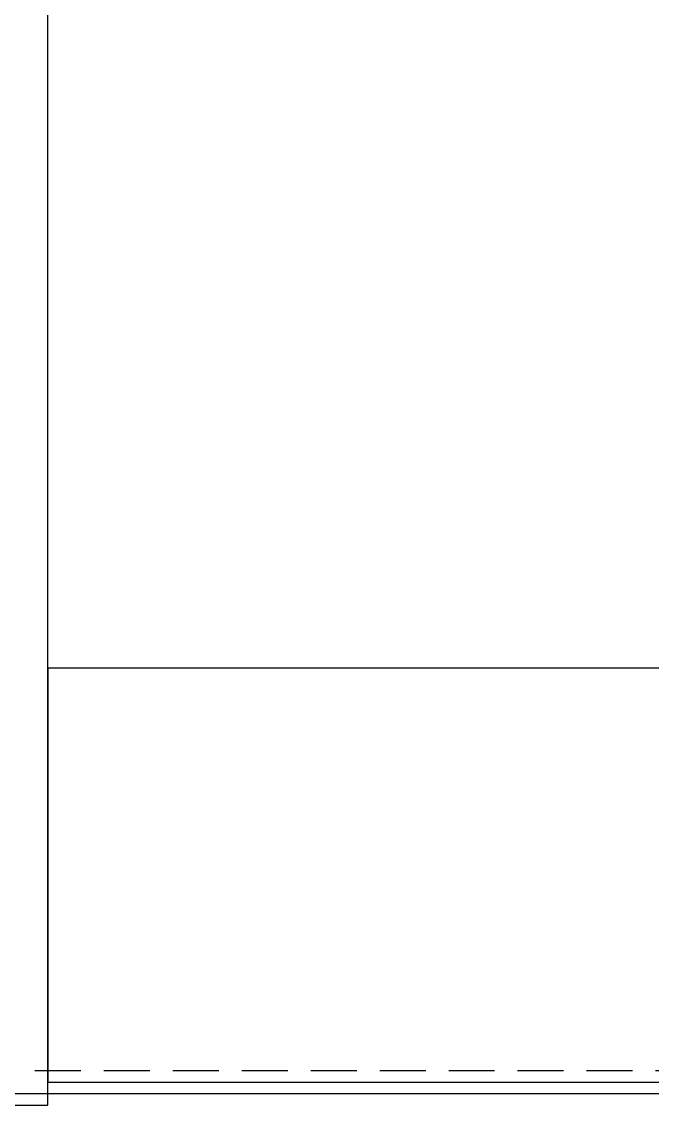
# Model space of a CAD drawing. Header units: inches. Extents: x 0.1 to 89.7, y 0.1 to 57.6.
# Drawn here: x 9.36 to 12.78, y 10.63 to 16.52 of the extents above; entities that cross this region are included whole.
import ezdxf

# ---------------------------------------------------------------- set-up
doc = ezdxf.new("R2010")
doc.units = ezdxf.units.IN
doc.header["$MEASUREMENT"] = 0
doc.linetypes.add('HIDDEN', pattern=[0.375, 0.25, -0.125])
doc.linetypes.add('HIDDEN2', pattern=[0.1875, 0.125, -0.0625])
doc.layers.add('DEFAULT_2', color=8, linetype='HIDDEN')
doc.layers.add('PSYMS', color=7, linetype='Continuous')

# ---------------------------------------------------------------- blocks, each defined once
blk = doc.blocks.new('VDIN10C42')
for p, q in [((1.125, 0), (1.125, 32.75)), ((-1.125, 0), (1.125, 0))]:
    blk.add_line(p, q)
blk = doc.blocks.new('HDIN10CB2')
for p, q in [((0, 1.125), (30.5, 1.125)), ((0, 1.125), (0, -1.125)), ((0, -1.125), (30.5, -1.125))]:
    blk.add_line(p, q)

msp = doc.modelspace()

# ---------------------------------------------------------------- linework, layer by layer
at = {"color": 3, "linetype": 'Continuous'}
msp.add_line((38.1773, 10.68943), (9.18539, 10.68943), dxfattribs=at)
at = {"layer": 'DEFAULT_2', "color": 8, "linetype": 'HIDDEN'}
msp.add_line((38.1773, 10.81467), (9.18539, 10.81467), dxfattribs=at)

# ---------------------------------------------------------------- block references
at = {"layer": 'PSYMS', "linetype": 'HIDDEN2', "xscale": 1.001880327007336, "yscale": 1.001880327007336, "zscale": 1.001880327007336}
for name, p in [('VDIN10C42', (8.37015, 10.62681)), ('HDIN10CB2', (9.49726, 11.87916))]:
    msp.add_blockref(name, p, dxfattribs=at)

doc.saveas('drawing.dxf')
